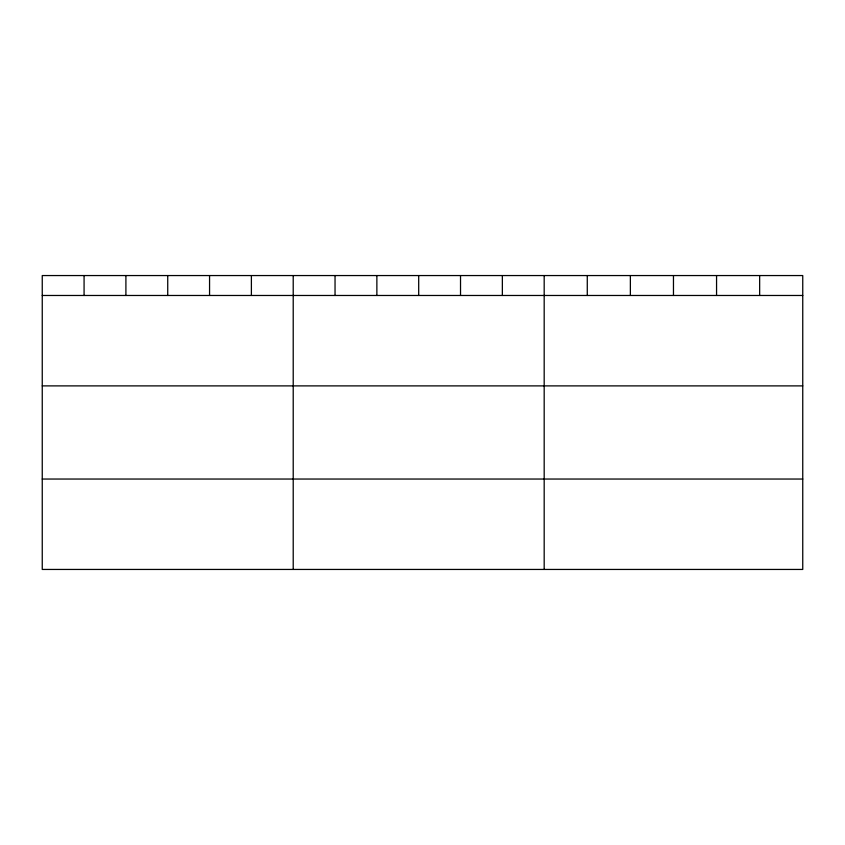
<?xml version="1.0" encoding="UTF-8"?>
<svg xmlns="http://www.w3.org/2000/svg" width="845" height="845" viewBox="0 0 845 845"><rect width="100%" height="100%" fill="white"/><g stroke="black" fill="none" stroke-linecap="round" stroke-linejoin="round"><path stroke-width="1.27" d="M802.75 295.475L802.75 569.445L42.25 569.445L42.25 275.554L802.75 275.554L802.75 295.475L42.25 295.475M42.25 385.89L802.75 385.89M42.25 479.041L802.75 479.041M759.655 275.554L759.655 295.475M716.56 275.554L716.56 295.475M673.465 275.554L673.465 295.475M630.37 275.554L630.37 295.475M587.275 275.554L587.275 295.475M544.18 275.554L544.18 569.445M502.352 275.554L502.352 295.475M460.525 275.554L460.525 295.475M418.697 275.554L418.697 295.475M376.87 275.554L376.87 295.475M335.042 275.554L335.042 295.475M293.215 275.554L293.215 569.445M251.387 275.554L251.387 295.475M209.56 275.554L209.56 295.475M167.732 275.554L167.732 295.475M125.905 275.554L125.905 295.475M84.077 275.554L84.077 295.475"/></g></svg>
